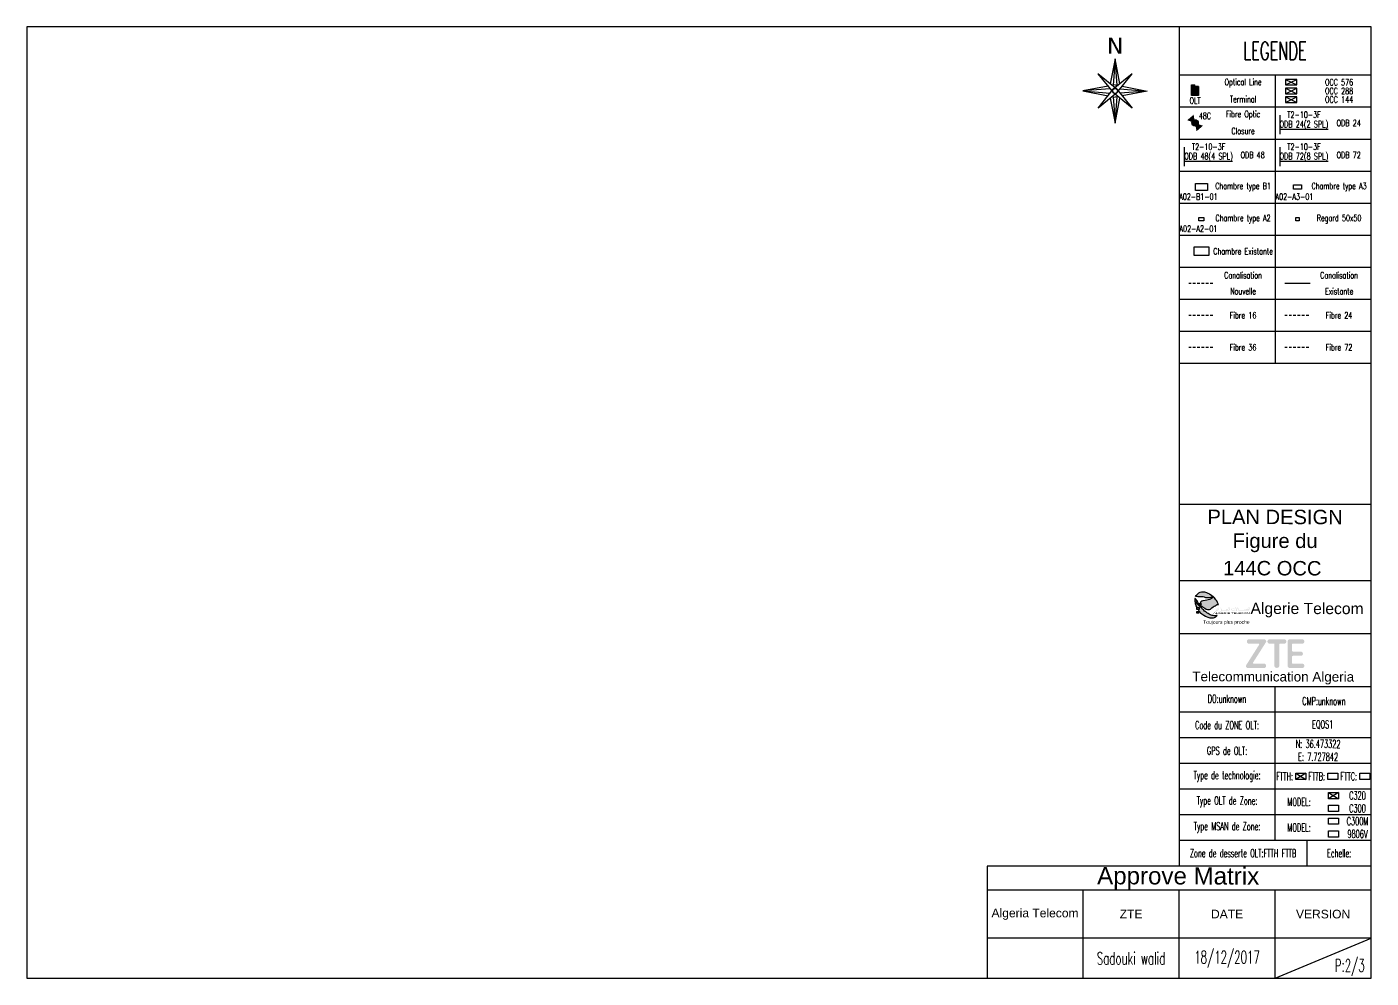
# Model space of a CAD drawing. Header units: millimetres. Extents: x -1989 to 1812, y -2461 to 746.
# Drawn here: x -925.6 to -505.6, y -1198.1 to -901.1 of the extents above; entities that cross this region are included whole.
import ezdxf
from ezdxf.enums import TextEntityAlignment as Align

# ---------------------------------------------------------------- set-up
doc = ezdxf.new("R2010")
doc.units = ezdxf.units.MM
doc.linetypes.add('JIS_02_0.7', pattern=[1.35, 0.75, -0.6])
doc.layers.get('0').update_dxf_attribs({"lineweight": 25, "true_color": 0xffffff})
for name, color, linetype, lineweight, true_color in [('0-ZTE-16 CABLE', 190, 'JIS_02_0.7', 30, 0x7f00ff), ('0-ZTE-24 CABLE', 5, 'JIS_02_0.7', 30, 0x0000ff), ('0-ZTE-36 CABLE', 18, 'JIS_02_0.7', 30, 0x4c0000), ('0-ZTE-72 CABLE', 1, 'JIS_02_0.7', 30, 0xff0000), ('0-ZTE-Duct existing', 1, 'Continuous', 30, 0xff0000), ('0-ZTE-Duct new', 3, 'JIS_02_0.7', 30, 0x00ff00), ('0-ZTE-HH new', 6, 'Continuous', 30, 0xff00ff), ('0-ZTE-MH existing', 1, 'Continuous', 30, 0xff0000), ('0-ZTE-MH new', 82, 'Continuous', 30, 0x33cc00)]:
    doc.layers.add(name, color=color, linetype=linetype, lineweight=lineweight, true_color=true_color)
for name, color, linetype, true_color in [('0-ZTE-Joint closure', 7, 'Continuous', 0xffffff), ('0-ZTE-joint Closure 48', 5, 'Continuous', 0x0000ff), ('0-ZTE-MH new A2', 7, 'Continuous', 0xffffff), ('0-ZTE-MH new A3', 7, 'Continuous', 0xffffff), ('0-ZTE-OCC', 7, 'Continuous', 0xffffff), ('0-ZTE-ODB 24', 5, 'Continuous', 0x0000ff), ('0-ZTE-ODB 48', 5, 'Continuous', 0x0000ff), ('0-ZTE-ODB 72', 5, 'Continuous', 0x0000ff)]:
    doc.layers.add(name, color=color, linetype=linetype, true_color=true_color)
doc.styles.add('textstyle100', font='')
doc.styles.add('textstyle339', font='')
doc.styles.add('textstyle340', font='')
doc.styles.add('textstyle341', font='')
doc.styles.add('textstyle342', font='')
doc.styles.add('textstyle343', font='')
doc.styles.add('textstyle344', font='romans', dxfattribs={"width": 0.6})
doc.styles.add('textstyle345', font='romans', dxfattribs={"width": 0.6})
doc.styles.add('textstyle346', font='')
doc.styles.add('textstyle347', font='')
doc.styles.add('textstyle348', font='romans', dxfattribs={"width": 0.6})
doc.styles.add('textstyle349', font='romans', dxfattribs={"width": 0.6})
doc.styles.add('textstyle350', font='romans', dxfattribs={"width": 0.6})
doc.styles.add('textstyle351', font='romans', dxfattribs={"width": 0.6})
doc.styles.add('textstyle352', font='romans', dxfattribs={"width": 0.6})
doc.styles.add('textstyle353', font='romans', dxfattribs={"width": 0.6})
doc.styles.add('textstyle354', font='romans', dxfattribs={"width": 0.6})
doc.styles.add('textstyle355', font='romans', dxfattribs={"width": 0.6})
doc.styles.add('textstyle356', font='romans', dxfattribs={"width": 0.6})
doc.styles.add('textstyle357', font='romans', dxfattribs={"width": 0.6})
doc.styles.add('textstyle358', font='romans', dxfattribs={"width": 0.6})
doc.styles.add('textstyle359', font='romans', dxfattribs={"width": 0.6})
doc.styles.add('textstyle360', font='romans', dxfattribs={"width": 0.6})
doc.styles.add('textstyle361', font='romans', dxfattribs={"width": 0.6})
doc.styles.add('textstyle362', font='romans', dxfattribs={"width": 0.6})
doc.styles.add('textstyle363', font='romans', dxfattribs={"width": 0.6})
doc.styles.add('textstyle364', font='')
doc.styles.add('textstyle365', font='romans', dxfattribs={"width": 0.6})
doc.styles.add('textstyle366', font='romans', dxfattribs={"width": 0.6})
doc.styles.add('textstyle367', font='romans', dxfattribs={"width": 0.6})
doc.styles.add('textstyle368', font='romans', dxfattribs={"width": 0.6})
doc.styles.add('textstyle369', font='romans', dxfattribs={"width": 0.6})
doc.styles.add('textstyle370', font='romans', dxfattribs={"width": 0.6})
doc.styles.add('textstyle371', font='romans', dxfattribs={"width": 0.6})
doc.styles.add('textstyle372', font='romans', dxfattribs={"width": 0.6})
doc.styles.add('textstyle373', font='romans', dxfattribs={"width": 0.6})
doc.styles.add('textstyle374', font='romans', dxfattribs={"width": 0.6})
doc.styles.add('textstyle375', font='romans', dxfattribs={"width": 0.6})
doc.styles.add('textstyle376', font='romans', dxfattribs={"width": 0.6})
doc.styles.add('textstyle377', font='romans', dxfattribs={"width": 0.6})
doc.styles.add('textstyle378', font='romans', dxfattribs={"width": 0.6})
doc.styles.add('textstyle379', font='romans', dxfattribs={"width": 0.6})
doc.styles.add('textstyle380', font='romans', dxfattribs={"width": 0.6})
doc.styles.add('textstyle381', font='romans', dxfattribs={"width": 0.6})
doc.styles.add('textstyle382', font='romans', dxfattribs={"width": 0.6})
doc.styles.add('textstyle383', font='romans', dxfattribs={"width": 0.6})
doc.styles.add('textstyle384', font='romans', dxfattribs={"width": 0.6})
doc.styles.add('textstyle385', font='romans', dxfattribs={"width": 0.6})
doc.styles.add('textstyle386', font='romans', dxfattribs={"width": 0.6})
doc.styles.add('textstyle387', font='romans', dxfattribs={"width": 0.6})
doc.styles.add('textstyle388', font='romans', dxfattribs={"width": 0.6})
doc.styles.add('textstyle389', font='romans', dxfattribs={"width": 0.6})
doc.styles.add('textstyle390', font='romans', dxfattribs={"width": 0.6})
doc.styles.add('textstyle391', font='romans', dxfattribs={"width": 0.6})
doc.styles.add('textstyle392', font='romans', dxfattribs={"width": 0.6})
doc.styles.add('textstyle393', font='romans', dxfattribs={"width": 0.6})
doc.styles.add('textstyle394', font='romans', dxfattribs={"width": 0.6})
doc.styles.add('textstyle395', font='romans', dxfattribs={"width": 0.6})
doc.styles.add('textstyle396', font='romans', dxfattribs={"width": 0.6})
doc.styles.add('textstyle397', font='romans', dxfattribs={"width": 0.6})
doc.styles.add('textstyle398', font='romans', dxfattribs={"width": 0.6})
doc.styles.add('textstyle399', font='romans', dxfattribs={"width": 0.6})
doc.styles.add('textstyle400', font='romans', dxfattribs={"width": 0.6})
doc.styles.add('textstyle401', font='romans', dxfattribs={"width": 0.6})
doc.styles.add('textstyle402', font='romans', dxfattribs={"width": 0.6})
doc.styles.add('textstyle403', font='romans', dxfattribs={"width": 0.6})
doc.styles.add('textstyle404', font='romans', dxfattribs={"width": 0.6})
doc.styles.add('textstyle405', font='romans', dxfattribs={"width": 0.6})
doc.styles.add('textstyle406', font='')
doc.styles.add('textstyle407', font='')
doc.styles.add('textstyle98', font='')
doc.styles.add('textstyle99', font='', dxfattribs={"width": 1.8})
doc.styles.get('textstyle100').set_extended_font_data('Arial')
doc.styles.get('textstyle339').set_extended_font_data('Arial')
doc.styles.get('textstyle340').set_extended_font_data('Arial')
doc.styles.get('textstyle341').set_extended_font_data('Arial')
doc.styles.get('textstyle342').set_extended_font_data('Arial')
doc.styles.get('textstyle343').set_extended_font_data('Arial')
doc.styles.get('textstyle346').set_extended_font_data('Verdana')
doc.styles.get('textstyle347').set_extended_font_data('Arial')
doc.styles.get('textstyle364').set_extended_font_data('Arial')
doc.styles.get('textstyle406').set_extended_font_data('Arial')
doc.styles.get('textstyle407').set_extended_font_data('Arial')
doc.styles.get('textstyle98').set_extended_font_data('Arial')
doc.styles.get('textstyle99').set_extended_font_data('Arial')

# ---------------------------------------------------------------- blocks, each defined once
blk = doc.blocks.new('AT LOGO')
at = {"linetype": 'Continuous', "true_color": 0x0000ff}
h = blk.add_hatch(color=5, dxfattribs=at)
h.paths.add_polyline_path([(9.49, -4.04), (9.01, -3.78), (8.54, -3.58), (7.95, -3.43), (7.42, -3.39), (7.03, -3.41), (6.64, -3.53), (6.19, -3.75), (5.76, -4.07), (5.37, -4.49), (5.15, -4.85), (5.32, -4.87), (5.67, -4.89), (6.01, -4.9), (6.48, -4.9), (6.95, -4.94), (7.12, -4.96), (7.55, -5), (7.94, -5.1), (8.39, -5.21), (8.88, -5.27), (9.46, -5.27), (9.88, -5.18), (10.16, -5.09), (10.44, -4.9), (10.55, -4.77), (10.19, -4.52)], flags=0)
h.paths.add_polyline_path([(9.41, -10.38), (9.07, -10.18), (8.69, -9.92), (8.46, -9.76), (8.18, -9.54), (7.99, -9.38), (7.75, -9.15), (7.6, -9.02), (7.37, -8.81), (7.16, -8.61), (6.98, -8.43), (6.73, -8.18), (5.98, -7.41), (5.39, -6.81), (5.33, -6.69), (5.33, -6.6), (5.37, -6.59), (5.49, -6.6), (5.62, -6.64), (5.5, -6.56), (5.46, -6.51), (5.44, -6.48), (5.43, -6.42), (5.46, -6.41), (5.51, -6.41), (5.58, -6.43), (5.83, -6.45), (5.74, -6.31), (4.99, -5.47), (4.96, -5.45), (4.96, -5.47), (4.92, -5.8), (4.92, -6.26), (5, -6.79), (5.04, -7.07), (5.2, -7.56), (5.28, -7.8), (5.56, -8.3), (6.24, -8.3), (6.24, -8.93), (5.93, -8.93), (6.22, -9.3), (6.57, -9.72), (6.74, -9.92), (7.09, -10.24), (7.69, -10.66), (8.28, -11.01), (8.51, -11.14), (8.96, -11.32), (9.6, -11.47), (9.99, -11.51), (10.39, -11.51), (10.75, -11.47), (11.06, -11.38), (11.28, -11.26), (11.46, -11.16), (11.64, -11.01), (11.72, -10.94), (11.91, -10.75), (11.67, -10.8), (11.44, -10.86), (11.17, -10.86), (10.93, -10.86), (10.68, -10.83), (10.32, -10.75), (10, -10.65), (9.72, -10.52)], flags=0)
at = {"true_color": 0x009900}
h = blk.add_hatch(color=94, dxfattribs=at)
h.paths.add_polyline_path([(12.24, -7.18), (12, -6.67), (11.75, -6.22), (11.49, -5.84), (11.27, -5.54), (11.07, -5.31), (10.85, -5.08), (10.64, -4.84), (10.38, -5.27), (10.08, -5.51), (9.81, -5.67), (9.51, -5.81), (9.07, -5.93), (8.7, -5.99), (8.13, -6.06), (7.45, -6.24), (7.1, -6.33), (6.8, -6.54), (6.72, -6.67), (6.7, -6.75), (6.7, -6.82), (6.74, -6.9), (6.88, -7.11), (6.94, -7.18), (6.94, -7.24), (6.93, -7.3), (6.9, -7.34), (6.85, -7.34), (6.75, -7.33), (6.69, -7.29), (5.81, -6.8), (6.56, -7.41), (7.32, -8.04), (8.01, -8.49), (8.51, -8.78), (8.88, -8.92), (9.02, -8.95), (9.3, -8.95), (9.51, -8.92), (9.78, -8.8), (10.02, -8.63), (10.16, -8.52), (10.25, -8.43), (10.65, -8.11), (10.99, -7.88), (11.27, -7.72), (11.54, -7.56), (11.74, -7.47), (11.95, -7.38), (12.06, -7.34), (12.14, -7.33), (12.3, -7.35)], flags=0)
h.paths.add_polyline_path([(6.24, -8.3), (5.56, -8.3), (5.56, -8.93), (6.24, -8.93)], flags=0)
h.paths.add_polyline_path([(6.19, -9.49), (5.57, -9.49), (5.57, -10.08), (6.19, -10.08)], flags=0)
at = {"linetype": 'Continuous', "true_color": 0x0000ff}
h = blk.add_hatch(color=5, dxfattribs=at)
h.paths.add_polyline_path([(12.18, -8.87), (12.17, -8.83), (12.17, -8.81), (12.16, -8.77), (12.14, -8.73), (12.1, -8.68), (12.09, -8.66), (12.08, -8.66), (12.02, -8.79), (12.05, -8.83), (12.05, -8.83), (12.07, -8.86), (12.08, -8.87), (12.09, -8.88), (12.1, -8.92), (12.11, -8.96), (12.12, -8.96), (12.12, -9.05), (11.78, -9.05), (11.78, -8.94), (11.77, -8.9), (11.77, -8.89), (11.75, -8.83), (11.71, -8.77), (11.68, -8.74), (11.65, -8.71), (11.65, -8.71), (11.64, -8.71), (11.63, -8.73), (11.62, -8.76), (11.62, -8.78), (11.6, -8.83), (11.6, -8.83), (11.62, -8.86), (11.63, -8.87), (11.64, -8.89), (11.66, -8.92), (11.68, -8.94), (11.69, -8.97), (11.71, -9.04), (11.72, -9.04), (11.72, -9.12), (11.71, -9.12), (11.71, -9.13), (11.7, -9.16), (11.69, -9.18), (11.67, -9.21), (11.65, -9.24), (11.65, -9.25), (11.6, -9.3), (11.58, -9.32), (11.54, -9.35), (11.51, -9.37), (11.47, -9.4), (11.41, -9.43), (11.38, -9.44), (11.32, -9.46), (11.21, -9.46), (11.07, -9.43), (11.06, -9.43), (11.05, -9.44), (11.05, -9.45), (11.05, -9.46), (11.05, -9.47), (11.1, -9.48), (11.15, -9.51), (11.27, -9.54), (11.33, -9.56), (11.43, -9.56), (11.47, -9.54), (11.5, -9.53), (11.53, -9.51), (11.56, -9.49), (11.59, -9.47), (11.63, -9.44), (11.67, -9.4), (11.7, -9.37), (11.71, -9.35), (11.74, -9.32), (11.75, -9.28), (11.77, -9.25), (11.78, -9.22), (11.78, -9.17), (12.18, -9.17)], flags=0)
h.paths.add_polyline_path([(12.44, -8.85), (12.43, -8.73), (12.39, -8.36), (12.37, -8.21), (12.37, -8.2), (12.37, -8.2), (12.29, -8.34), (12.29, -8.37), (12.3, -8.48), (12.32, -8.59), (12.34, -8.81), (12.35, -8.86), (12.35, -8.91), (12.35, -8.98), (12.36, -8.98), (12.36, -9.16), (12.35, -9.16), (12.35, -9.19), (12.36, -9.2), (12.37, -9.2), (12.37, -9.19), (12.38, -9.19), (12.39, -9.16), (12.4, -9.15), (12.42, -9.1), (12.43, -9.07), (12.44, -9.03)], flags=0)
h.paths.add_polyline_path([(12.08, -8.47), (12.09, -8.46), (12.09, -8.45), (12.09, -8.44), (12.09, -8.44), (12.07, -8.45), (12.07, -8.45), (12.01, -8.45), (12.01, -8.45), (12, -8.44), (11.97, -8.43), (11.96, -8.42), (11.94, -8.41), (11.94, -8.41), (11.94, -8.39), (11.94, -8.39), (11.97, -8.38), (11.97, -8.38), (12.01, -8.38), (12.01, -8.38), (12.04, -8.4), (12.05, -8.4), (12.06, -8.37), (12.06, -8.33), (12.04, -8.31), (12, -8.31), (11.98, -8.32), (11.96, -8.34), (11.93, -8.36), (11.93, -8.37), (11.91, -8.39), (11.9, -8.4), (11.9, -8.41), (11.9, -8.44), (11.91, -8.46), (11.91, -8.46), (11.93, -8.48), (11.93, -8.48), (11.93, -8.49), (11.92, -8.49), (11.9, -8.51), (11.88, -8.52), (11.87, -8.53), (11.87, -8.55), (11.88, -8.55), (11.93, -8.53), (11.96, -8.52), (11.98, -8.51), (12.04, -8.5), (12.06, -8.48)], flags=0)
h.paths.add_polyline_path([(13.05, -8.36), (12.99, -8.48), (13.13, -8.55), (13.19, -8.43)], flags=0)
h.paths.add_polyline_path([(13.2, -8.72), (13.17, -8.71), (13.13, -8.83), (13.17, -8.89), (13.21, -8.94), (13.23, -8.99), (13.24, -9.05), (13.24, -9.12), (13.23, -9.15), (13.19, -9.23), (13.13, -9.3), (13.09, -9.33), (13.07, -9.35), (13.01, -9.39), (13, -9.4), (12.93, -9.44), (12.85, -9.46), (12.74, -9.46), (12.74, -9.46), (12.6, -9.43), (12.58, -9.43), (12.57, -9.45), (12.57, -9.46), (12.58, -9.47), (12.69, -9.51), (12.76, -9.54), (12.86, -9.56), (12.95, -9.56), (13.03, -9.53), (13.09, -9.49), (13.15, -9.45), (13.23, -9.37), (13.25, -9.34), (13.28, -9.29), (13.3, -9.25), (13.3, -9.22), (13.3, -9.17), (15.69, -9.17), (15.69, -8.99), (15.6, -8.4), (15.64, -8.4), (15.64, -8.37), (15.65, -8.31), (15.65, -8.25), (15.62, -8.23), (15.56, -8.21), (15.53, -8.17), (15.53, -8.15), (15.52, -8.14), (15.51, -8.14), (15.5, -8.16), (15.49, -8.21), (15.48, -8.27), (15.52, -8.36), (15.52, -8.38), (15.53, -8.48), (15.55, -8.65), (15.58, -8.81), (15.61, -9.05), (15.3, -9.05), (15.24, -9), (15.18, -8.94), (15.08, -8.85), (15, -8.79), (14.95, -8.75), (14.9, -8.73), (14.85, -8.71), (14.77, -8.71), (14.73, -8.72), (14.7, -8.73), (14.67, -8.76), (14.66, -8.78), (14.64, -8.8), (14.61, -8.85), (14.61, -8.86), (14.74, -8.86), (14.77, -8.86), (14.86, -8.89), (14.97, -8.95), (15.08, -9.05), (13.3, -9.05), (13.3, -8.94), (13.3, -8.9), (13.28, -8.83)], flags=0)
h.paths.add_polyline_path([(14.95, -9.35), (14.82, -9.28), (14.76, -9.39), (14.89, -9.47)], flags=0)
h.paths.add_polyline_path([(15.95, -8.85), (15.91, -8.35), (15.89, -8.21), (15.88, -8.2), (15.88, -8.2), (15.81, -8.33), (15.8, -8.34), (15.8, -8.37), (15.85, -8.81), (15.87, -8.98), (15.87, -9.19), (15.87, -9.2), (15.89, -9.2), (15.92, -9.13), (15.93, -9.1), (15.95, -9.02)], flags=0)
h.paths.add_polyline_path([(17.42, -8.87), (17.4, -8.79), (17.39, -8.74), (17.37, -8.7), (17.36, -8.69), (17.35, -8.68), (17.34, -8.66), (17.33, -8.65), (17.33, -8.65), (17.32, -8.67), (17.3, -8.71), (17.27, -8.78), (17.27, -8.78), (17.28, -8.79), (17.31, -8.82), (17.32, -8.84), (17.33, -8.86), (17.34, -8.88), (17.36, -8.94), (17.36, -8.94), (17.36, -9.03), (16.61, -9.03), (16.56, -9.02), (16.48, -9), (16.45, -8.98), (16.42, -8.95), (16.4, -8.93), (16.39, -8.91), (16.38, -8.88), (16.37, -8.88), (16.37, -8.81), (16.38, -8.81), (16.39, -8.76), (16.42, -8.69), (16.42, -8.67), (16.4, -8.66), (16.38, -8.69), (16.37, -8.71), (16.34, -8.76), (16.33, -8.81), (16.32, -8.84), (16.31, -8.87), (16.31, -8.96), (16.33, -9.03), (16.37, -9.08), (16.39, -9.1), (16.42, -9.13), (16.48, -9.15), (16.52, -9.16), (16.58, -9.17), (17.42, -9.17)], flags=0)
h.paths.add_polyline_path([(16.87, -8.54), (16.73, -8.47), (16.67, -8.58), (16.81, -8.65)], flags=0)
h.paths.add_polyline_path([(17.05, -8.46), (16.92, -8.39), (16.86, -8.51), (16.99, -8.58)], flags=0)
h.paths.add_polyline_path([(17.68, -8.37), (17.61, -8.3), (17.55, -8.25), (17.51, -8.25), (17.49, -8.28), (17.49, -8.3), (17.49, -8.41), (17.5, -8.42), (17.51, -8.45), (17.53, -8.48), (17.56, -8.51), (17.62, -8.57), (17.64, -8.59), (17.65, -8.59), (17.68, -8.59), (17.71, -8.58), (17.74, -8.58), (17.74, -8.59), (17.75, -8.6), (17.76, -8.61), (17.77, -8.62), (17.79, -8.64), (17.79, -8.65), (17.81, -8.66), (17.81, -8.68), (17.83, -8.71), (17.84, -8.72), (17.86, -8.75), (17.97, -8.94), (17.97, -8.96), (17.94, -9), (17.87, -9.06), (17.8, -9.11), (17.75, -9.13), (17.74, -9.19), (17.73, -9.22), (17.73, -9.28), (17.85, -9.28), (17.98, -9.26), (18.08, -9.24), (18.1, -9.24), (18.1, -9.21), (18.1, -9.09), (18.09, -9.03), (18.05, -8.96), (18.05, -8.94), (18.09, -8.87), (18.12, -8.8), (18.15, -8.73), (18.16, -8.66), (18.16, -8.63), (18.17, -8.55), (18.17, -8.47), (18.21, -8.48), (18.22, -8.48), (18.25, -8.36), (18.25, -8.34), (18.17, -8.3), (18.14, -8.28), (18.13, -8.27), (18.12, -8.25), (18.12, -8.24), (18.11, -8.24), (18.1, -8.24), (18.1, -8.24), (18.07, -8.32), (18.07, -8.35), (18.07, -8.41), (18.1, -8.43), (18.1, -8.43), (18.1, -8.57), (18.09, -8.66), (18.05, -8.8), (18.03, -8.86), (18.02, -8.87), (18.01, -8.87), (17.96, -8.78), (17.9, -8.68), (17.8, -8.52)], flags=0)
h.paths.add_polyline_path([(18.01, -9.01), (18.01, -9.01), (18.01, -9.02), (18.01, -9.03), (18.03, -9.06), (18.03, -9.07), (18.04, -9.08), (18.04, -9.08), (18.04, -9.12), (18.04, -9.12), (18.03, -9.13), (18.02, -9.13), (18, -9.14), (17.97, -9.14), (17.97, -9.15), (17.85, -9.15), (17.85, -9.14), (17.86, -9.14), (17.87, -9.14), (17.89, -9.12), (17.95, -9.07), (17.99, -9.03)], flags=0)
h.paths.add_polyline_path([(18.44, -8.31), (18.42, -8.22), (18.42, -8.21), (18.41, -8.21), (18.31, -8.36), (18.34, -8.39), (18.35, -8.41), (18.37, -8.45), (18.39, -8.51), (18.4, -8.66), (18.42, -8.93), (18.43, -9.02), (18.44, -9.06), (18.45, -9.08), (18.46, -9.1), (18.48, -9.13), (18.49, -9.15), (18.51, -9.16), (18.54, -9.17), (20.26, -9.17), (20.29, -9.16), (20.32, -9.15), (20.34, -9.13), (20.35, -9.13), (20.35, -9.13), (20.41, -9.16), (20.45, -9.17), (21.84, -9.17), (21.84, -8.87), (21.83, -8.81), (21.82, -8.78), (21.8, -8.74), (21.77, -8.7), (21.76, -8.67), (21.75, -8.67), (21.75, -8.68), (21.69, -8.8), (21.69, -8.8), (21.72, -8.83), (21.72, -8.84), (21.74, -8.86), (21.75, -8.88), (21.76, -8.91), (21.77, -8.93), (21.78, -8.96), (21.78, -8.96), (21.78, -9.05), (21.45, -9.05), (21.45, -8.92), (21.44, -8.88), (21.42, -8.85), (21.4, -8.82), (21.39, -8.81), (21.36, -8.79), (21.34, -8.77), (21.29, -8.76), (21.17, -8.76), (21.11, -8.77), (21.04, -8.8), (20.99, -8.83), (20.93, -8.87), (20.86, -8.92), (20.76, -8.97), (20.69, -9), (20.64, -9.01), (20.61, -9.02), (20.58, -9.03), (20.49, -9.03), (20.46, -9.02), (20.45, -9.01), (20.44, -9.01), (20.4, -8.97), (20.4, -8.96), (20.39, -8.95), (20.38, -8.94), (20.37, -8.91), (20.35, -8.88), (20.35, -8.85), (20.34, -8.83), (20.34, -8.82), (20.33, -8.81), (20.33, -8.81), (20.32, -8.82), (20.3, -8.85), (20.3, -8.89), (20.31, -8.94), (20.31, -8.96), (20.3, -8.99), (20.29, -9.01), (20.28, -9.01), (20.26, -9.02), (20.24, -9.05), (18.55, -9.05), (18.52, -9), (18.5, -8.96), (18.48, -8.82), (18.47, -8.66), (18.46, -8.45)], flags=0)
h.paths.add_polyline_path([(20.8, -9.03), (20.81, -9.03), (20.88, -8.99), (20.96, -8.95), (21, -8.93), (21.01, -8.93), (21.07, -8.91), (21.11, -8.9), (21.11, -8.9), (21.21, -8.9), (21.21, -8.9), (21.23, -8.91), (21.26, -8.92), (21.27, -8.92), (21.28, -8.93), (21.29, -8.93), (21.31, -8.94), (21.31, -8.95), (21.32, -8.95), (21.32, -9), (21.31, -9), (21.3, -9.01), (21.29, -9.01), (21.28, -9.02), (21.23, -9.03), (21.23, -9.03), (20.8, -9.03)], flags=0)
h.paths.add_polyline_path([(22.06, -8.36), (22.05, -8.22), (22.04, -8.2), (22.04, -8.2), (21.97, -8.34), (21.96, -8.35), (21.96, -8.37), (22.01, -8.82), (22.02, -8.98), (22.02, -9.2), (22.03, -9.2), (22.05, -9.2), (22.08, -9.13), (22.09, -9.1), (22.11, -9.03), (22.11, -8.86)], flags=0)
h.paths.add_polyline_path([(21.84, -8.39), (21.71, -8.32), (21.64, -8.44), (21.78, -8.51)], flags=0)
h.paths.add_polyline_path([(21.66, -8.47), (21.52, -8.4), (21.46, -8.51), (21.6, -8.58)], flags=0)
h.paths.add_polyline_path([(22.07, -9.34), (22.06, -9.33), (22.05, -9.32), (22.01, -9.32), (21.99, -9.33), (21.97, -9.34), (21.93, -9.39), (21.91, -9.42), (21.91, -9.46), (21.92, -9.47), (21.92, -9.48), (21.93, -9.48), (21.94, -9.49), (21.95, -9.5), (21.95, -9.5), (21.94, -9.5), (21.92, -9.51), (21.92, -9.51), (21.9, -9.52), (21.89, -9.53), (21.88, -9.54), (21.88, -9.56), (21.89, -9.56), (21.91, -9.55), (22.02, -9.52), (22.05, -9.51), (22.07, -9.49), (22.09, -9.48), (22.09, -9.48), (22.1, -9.47), (22.1, -9.45), (22.09, -9.45), (22.08, -9.46), (22.08, -9.46), (22.02, -9.46), (22.02, -9.46), (22, -9.45), (21.97, -9.43), (21.96, -9.43), (21.95, -9.42), (21.95, -9.41), (21.96, -9.4), (21.96, -9.4), (21.97, -9.4), (21.97, -9.39), (22.02, -9.39), (22.02, -9.4), (22.03, -9.4), (22.04, -9.41), (22.05, -9.41), (22.05, -9.41), (22.06, -9.4), (22.06, -9.4), (22.07, -9.39)], flags=0)
at = {"color": 5, "true_color": 0x0000ff}
for p, q in [((5.37, -4.49), (5.76, -4.07)), ((5.76, -4.07), (6.19, -3.75)), ((6.19, -3.75), (6.64, -3.53)), ((6.64, -3.53), (7.03, -3.41)), ((7.03, -3.41), (7.42, -3.39)), ((7.42, -3.39), (7.95, -3.43)), ((7.95, -3.43), (8.54, -3.58)), ((8.54, -3.58), (9.01, -3.78)), ((9.01, -3.78), (9.49, -4.04)), ((9.49, -4.04), (10.19, -4.52)), ((5.15, -4.85), (5.37, -4.49)), ((5.32, -4.87), (5.15, -4.85)), ((5.67, -4.89), (5.32, -4.87)), ((6.01, -4.9), (5.67, -4.89)), ((6.48, -4.9), (6.01, -4.9)), ((6.95, -4.94), (6.48, -4.9)), ((7.12, -4.96), (6.95, -4.94)), ((7.55, -5), (7.12, -4.96)), ((7.94, -5.1), (7.55, -5)), ((8.39, -5.21), (7.94, -5.1)), ((8.88, -5.27), (8.39, -5.21)), ((9.46, -5.27), (8.88, -5.27)), ((9.88, -5.18), (9.46, -5.27)), ((10.16, -5.09), (9.88, -5.18)), ((10.44, -4.9), (10.16, -5.09)), ((10.19, -4.52), (10.55, -4.77)), ((10.55, -4.77), (10.44, -4.9))]:
    blk.add_line(p, q, dxfattribs=at)
at = {"color": 5, "linetype": 'ByBlock', "true_color": 0x0000ff}
for p, q in [((4.96, -5.47), (4.92, -5.8)), ((4.92, -5.8), (4.92, -6.26)), ((4.92, -6.26), (5, -6.79)), ((5, -6.79), (5.04, -7.07)), ((5.04, -7.07), (5.2, -7.56)), ((5.2, -7.56), (5.28, -7.8)), ((5.28, -7.8), (5.56, -8.3))]:
    blk.add_line(p, q, dxfattribs=at)
at = {"color": 5, "linetype": 'Continuous', "true_color": 0x0000ff}
for p, q in [((4.99, -5.47), (4.96, -5.45)), ((4.96, -5.45), (4.96, -5.47)), ((5.74, -6.31), (4.99, -5.47)), ((5.33, -6.64), (5.34, -6.6)), ((5.33, -6.69), (5.33, -6.64)), ((5.39, -6.81), (5.33, -6.69)), ((5.34, -6.6), (5.37, -6.59)), ((5.37, -6.59), (5.49, -6.6)), ((5.98, -7.41), (5.39, -6.81)), ((5.43, -6.42), (5.46, -6.41)), ((5.43, -6.44), (5.43, -6.42)), ((5.44, -6.48), (5.43, -6.44)), ((5.46, -6.51), (5.44, -6.48)), ((5.46, -6.41), (5.51, -6.41)), ((5.5, -6.56), (5.46, -6.51)), ((5.49, -6.6), (5.62, -6.64)), ((5.62, -6.64), (5.5, -6.56)), ((5.51, -6.41), (5.58, -6.43)), ((5.58, -6.43), (5.83, -6.45)), ((5.83, -6.45), (5.74, -6.31)), ((6.73, -8.18), (5.98, -7.41)), ((6.98, -8.43), (6.73, -8.18)), ((5.93, -8.93), (6.22, -9.3)), ((6.22, -9.3), (6.57, -9.72)), ((6.57, -9.72), (6.74, -9.92)), ((6.74, -9.92), (7.09, -10.24)), ((7.16, -8.61), (6.98, -8.43)), ((7.09, -10.24), (7.69, -10.66)), ((7.37, -8.81), (7.16, -8.61)), ((7.6, -9.02), (7.37, -8.81)), ((7.75, -9.15), (7.6, -9.02)), ((7.69, -10.66), (8.28, -11.01)), ((7.99, -9.38), (7.75, -9.15)), ((8.18, -9.54), (7.99, -9.38)), ((8.46, -9.76), (8.18, -9.54)), ((8.28, -11.01), (8.51, -11.14)), ((8.69, -9.92), (8.46, -9.76)), ((8.51, -11.14), (8.96, -11.32)), ((9.07, -10.18), (8.69, -9.92)), ((8.96, -11.32), (9.6, -11.47)), ((9.41, -10.38), (9.07, -10.18)), ((9.72, -10.52), (9.41, -10.38)), ((9.6, -11.47), (9.99, -11.51)), ((10, -10.65), (9.72, -10.52)), ((9.99, -11.51), (10.39, -11.51)), ((10.32, -10.75), (10, -10.65)), ((10.68, -10.83), (10.32, -10.75)), ((10.39, -11.51), (10.75, -11.47)), ((10.93, -10.86), (10.68, -10.83)), ((10.75, -11.47), (11.06, -11.38)), ((11.17, -10.86), (10.93, -10.86)), ((11.06, -11.38), (11.28, -11.26)), ((11.44, -10.86), (11.17, -10.86)), ((11.28, -11.26), (11.46, -11.16)), ((11.67, -10.8), (11.44, -10.86)), ((11.46, -11.16), (11.64, -11.01)), ((11.64, -11.01), (11.72, -10.94)), ((11.91, -10.75), (11.67, -10.8)), ((11.72, -10.94), (11.91, -10.75))]:
    blk.add_line(p, q, dxfattribs=at)
at = {"color": 92, "lineweight": -3, "true_color": 0x00cc00}
for p, q in [((5.56, -8.3), (6.24, -8.3)), ((5.56, -8.93), (5.56, -8.3)), ((6.69, -7.29), (5.81, -6.8)), ((5.81, -6.8), (6.56, -7.41)), ((6.24, -8.3), (6.24, -8.93)), ((6.56, -7.41), (7.32, -8.04)), ((6.75, -7.33), (6.69, -7.29)), ((6.72, -6.67), (6.7, -6.75)), ((6.7, -6.75), (6.7, -6.82)), ((6.7, -6.82), (6.74, -6.9)), ((6.8, -6.54), (6.72, -6.67)), ((6.74, -6.9), (6.88, -7.11)), ((6.85, -7.34), (6.75, -7.33)), ((7.1, -6.33), (6.8, -6.54)), ((6.9, -7.34), (6.85, -7.34)), ((6.88, -7.11), (6.94, -7.18)), ((6.93, -7.3), (6.9, -7.34)), ((6.94, -7.24), (6.93, -7.3)), ((6.94, -7.18), (6.94, -7.24)), ((7.45, -6.24), (7.1, -6.33)), ((7.32, -8.04), (8.01, -8.49)), ((8.13, -6.06), (7.45, -6.24)), ((8.7, -5.99), (8.13, -6.06)), ((9.07, -5.93), (8.7, -5.99)), ((9.51, -5.81), (9.07, -5.93)), ((9.81, -5.67), (9.51, -5.81)), ((10.08, -5.51), (9.81, -5.67)), ((10.38, -5.27), (10.08, -5.51)), ((10.25, -8.43), (10.65, -8.11)), ((10.64, -4.84), (10.38, -5.27)), ((10.85, -5.08), (10.64, -4.84)), ((10.64, -4.84), (10.64, -4.84)), ((10.65, -8.11), (10.99, -7.88)), ((11.07, -5.31), (10.85, -5.08)), ((10.99, -7.88), (11.27, -7.72)), ((11.27, -5.54), (11.07, -5.31)), ((11.49, -5.84), (11.27, -5.54)), ((11.27, -7.72), (11.54, -7.56)), ((11.75, -6.22), (11.49, -5.84)), ((11.54, -7.56), (11.74, -7.47)), ((11.74, -7.47), (11.95, -7.38)), ((12, -6.67), (11.75, -6.22)), ((11.95, -7.38), (12.06, -7.34)), ((12.24, -7.18), (12, -6.67)), ((12.06, -7.34), (12.14, -7.33)), ((12.14, -7.33), (12.3, -7.35)), ((12.3, -7.35), (12.24, -7.18)), ((6.24, -8.93), (5.56, -8.93)), ((5.57, -9.49), (6.19, -9.49)), ((5.57, -10.08), (5.57, -9.49)), ((6.19, -10.08), (5.57, -10.08)), ((6.19, -9.49), (6.19, -10.08)), ((8.01, -8.49), (8.51, -8.78)), ((8.51, -8.78), (8.88, -8.92)), ((8.88, -8.92), (9.02, -8.95)), ((9.02, -8.95), (9.3, -8.95)), ((9.3, -8.95), (9.51, -8.92)), ((9.51, -8.92), (9.78, -8.8)), ((9.78, -8.8), (10.02, -8.63)), ((10.02, -8.63), (10.16, -8.52)), ((10.16, -8.52), (10.25, -8.43))]:
    blk.add_line(p, q, dxfattribs=at)
at = {"ltscale": 0.2, "style": 'textstyle100'}
blk.add_text('Algerie Telecom', height=3.5, rotation=359.884, dxfattribs=at).set_placement((22.33, -10.29))
at = {"color": 5, "linetype": 'Continuous', "true_color": 0x0000ff, "style": 'textstyle98'}
blk.add_text('Toujours plus proche', height=1.1124, dxfattribs=at).set_placement((7.52, -13.37))
at = {"color": 94, "true_color": 0x009900, "style": 'textstyle99', "width": 1.8}
blk.add_text('ALGERIE TELECOM', height=0.4867, dxfattribs=at).set_placement((10.67, -10.29))
blk = doc.blocks.new('Closure')
at = {"lineweight": 25, "true_color": 0xff0000}
h = blk.add_hatch(color=1, dxfattribs=at)
h.paths.add_polyline_path([(0, 0.02), (-0.31, 1.77), (-1.68, 0.6)], flags=0)
h.paths.add_polyline_path([(1.68, -0.57), (0, 0.02), (0.31, -1.74)], flags=0)
h = blk.add_hatch(color=1, dxfattribs=at)
edge = h.paths.add_edge_path(flags=0)
edge.add_arc((0, 0.02), 0.685, 180, 360)
edge.add_arc((0, 0.02), 0.685, 0, 180)
at = {"color": 12, "lineweight": 25, "true_color": 0xcc0000}
for centre, radius in [((0, 0.02), 0.685), ((0, 0), 0.648)]:
    blk.add_circle(centre, radius, dxfattribs=at)
blk = doc.blocks.new('big_block')
at = {"true_color": 0x0000ff}
blk.add_hatch(color=5, dxfattribs=at).paths.add_polyline_path([(-559.5, -919.68), (-560.68, -919.68), (-560.68, -919.13), (-561.74, -919.13), (-561.74, -922.45), (-559.5, -922.45)], flags=0)
at = {"true_color": 0x0066cc}
h = blk.add_hatch(color=152, dxfattribs=at)
edge = h.paths.add_edge_path(flags=0)
edge.add_arc((-539.01, -1092.92), 0.624, 340.3713, 439.47)
edge.add_line((-538.9, -1092.31), (-543.92, -1092.31))
edge.add_arc((-543.92, -1092.71), 0.403, 90, 124.8026)
edge.add_arc((-543.74, -1092.97), 0.713, 124.8026, 246.0414)
edge.add_line((-544.03, -1093.62), (-540.88, -1093.62))
edge.add_arc((-540.85, -1093.88), 0.263, -37.668, 95.2063, ccw=False)
edge.add_line((-540.65, -1094.04), (-544.73, -1100.48))
edge.add_arc((-544.59, -1100.57), 0.168, 147.5696, 166.7577)
edge.add_arc((-544.18, -1100.66), 0.585, 166.7577, 246.7557)
edge.add_arc((-544.35, -1101.04), 0.168, 246.7557, 270)
edge.add_line((-544.35, -1101.21), (-538.87, -1101.21))
edge.add_arc((-538.87, -1101.04), 0.168, 270, 301.3266)
edge.add_arc((-539.16, -1100.56), 0.733, 301.3266, 420.2615)
edge.add_arc((-538.88, -1100.07), 0.168, 60.2615, 90)
edge.add_line((-538.88, -1099.9), (-542.3, -1099.9))
edge.add_arc((-542.31, -1099.67), 0.234, 136.9789, 270.9901, ccw=False)
edge.add_line((-542.48, -1099.51), (-538.43, -1093.13))
edge = h.paths.add_edge_path(flags=0)
edge.add_arc((-534.05, -1093.9), 0.282, 89.0465, 172.1994, ccw=False)
edge.add_line((-534.05, -1093.62), (-532.53, -1093.62))
edge.add_arc((-532.77, -1092.97), 0.697, 290.3968, 430.0648)
edge.add_line((-532.53, -1092.31), (-537.57, -1092.31))
edge.add_arc((-537.33, -1092.97), 0.697, 109.8891, 249.5896)
edge.add_line((-537.58, -1093.62), (-536.1, -1093.62))
edge.add_arc((-536.09, -1093.9), 0.282, -6.4671, 92.287, ccw=False)
edge.add_line((-535.81, -1093.93), (-535.81, -1100.66))
edge.add_arc((-535.64, -1100.66), 0.168, 180, 202.0682)
edge.add_arc((-535.07, -1100.43), 0.786, 202.0682, 268.4705)
edge.add_line((-535.09, -1101.21), (-535.04, -1101.21))
edge.add_arc((-535.07, -1100.43), 0.786, 271.5295, 336.5638)
edge.add_arc((-534.5, -1100.67), 0.168, 336.5638, 360)
edge.add_line((-534.33, -1100.67), (-534.33, -1093.86))
edge = h.paths.add_edge_path(flags=0)
edge.add_line((-530.36, -1095.76), (-530.36, -1093.96))
edge.add_arc((-530.02, -1093.96), 0.336, 90, 180, ccw=False)
edge.add_line((-530.02, -1093.62), (-526.97, -1093.62))
edge.add_arc((-527.14, -1092.97), 0.676, 284.7167, 436.0783)
edge.add_line((-526.98, -1092.31), (-531.21, -1092.31))
edge.add_arc((-531.14, -1092.81), 0.498, 97.4126, 173.1021)
edge.add_line((-531.64, -1092.75), (-531.64, -1100.78))
edge.add_arc((-531.12, -1100.7), 0.52, 189.4263, 262.2716)
edge.add_line((-531.19, -1101.21), (-526.97, -1101.21))
edge.add_arc((-527.14, -1100.56), 0.676, 284.7167, 436.0783)
edge.add_line((-526.98, -1099.9), (-530.02, -1099.9))
edge.add_arc((-530.02, -1099.57), 0.336, 180, 270, ccw=False)
edge.add_line((-530.36, -1099.57), (-530.36, -1097.81))
edge.add_arc((-529.96, -1097.81), 0.403, 90, 180, ccw=False)
edge.add_line((-529.96, -1097.4), (-527.32, -1097.4))
edge.add_arc((-527.56, -1096.79), 0.663, 291.6587, 429.5493)
edge.add_line((-527.33, -1096.16), (-529.96, -1096.16))
edge.add_arc((-529.96, -1095.76), 0.403, 180, 270, ccw=False)
for p, q in [((-565.62, -901.07), (-565.62, -1163.07)), ((-565.62, -916.07), (-505.62, -916.07)), ((-535.62, -916.07), (-535.62, -976.07)), ((-565.62, -926.07), (-505.62, -926.07)), ((-565.62, -936.07), (-505.62, -936.07)), ((-565.62, -946.07), (-505.62, -946.07)), ((-565.62, -956.07), (-505.62, -956.07)), ((-565.62, -966.07), (-505.62, -966.07)), ((-565.62, -976.07), (-505.62, -976.07)), ((-535.62, -976.07), (-535.62, -986.07)), ((-565.62, -986.07), (-505.62, -986.07)), ((-535.62, -986.07), (-535.62, -1006.07)), ((-565.62, -996.07), (-505.62, -996.07)), ((-565.62, -1006.07), (-505.62, -1006.07)), ((-565.62, -1050.07), (-505.62, -1050.07)), ((-505.62, -1074.07), (-565.62, -1074.07)), ((-505.62, -1090.57), (-565.62, -1090.57)), ((-505.62, -1107.07), (-565.62, -1107.07)), ((-535.62, -1155.07), (-535.62, -1107.07)), ((-505.62, -1115.07), (-565.62, -1115.07)), ((-505.62, -1123.07), (-565.62, -1123.07)), ((-505.62, -1131.07), (-565.62, -1131.07)), ((-505.62, -1139.07), (-565.62, -1139.07)), ((-505.62, -1147.07), (-565.62, -1147.07)), ((-505.62, -1155.07), (-565.62, -1155.07)), ((-525.62, -1163.07), (-525.62, -1155.07)), ((-505.62, -1163.07), (-625.62, -1163.07)), ((-625.62, -1163.07), (-625.62, -1198.07)), ((-505.62, -1163.07), (-565.62, -1163.07)), ((-505.62, -1163.07), (-565.62, -1163.07)), ((-505.62, -1163.07), (-565.62, -1163.07)), ((-505.62, -1170.57), (-625.62, -1170.57)), ((-595.62, -1198.07), (-595.62, -1170.57)), ((-565.62, -1198.07), (-565.62, -1170.57)), ((-535.62, -1198.07), (-535.62, -1170.57)), ((-505.62, -1185.57), (-625.62, -1185.57)), ((-535.62, -1198.07), (-505.62, -1185.57))]:
    blk.add_line(p, q)
at = {"color": 6, "ltscale": 3, "true_color": 0xff00ff}
for p, q in [((-529.17, -1134.09), (-526.06, -1136.04)), ((-526.06, -1134.09), (-529.17, -1136.04)), ((-518.92, -1140.09), (-515.81, -1142.04)), ((-515.81, -1140.09), (-518.92, -1142.04))]:
    blk.add_line(p, q, dxfattribs=at)
for points in [[(-925.62, -1198.07), (-505.62, -1198.07), (-505.62, -901.07), (-925.62, -901.07)], [(-529.17, -1134.09), (-526.06, -1134.09), (-526.06, -1136.04), (-529.17, -1136.04)], [(-519.17, -1134.09), (-516.06, -1134.09), (-516.06, -1136.04), (-519.17, -1136.04)], [(-509.17, -1134.09), (-506.06, -1134.09), (-506.06, -1136.04), (-509.17, -1136.04)], [(-509.17, -1134.09), (-506.06, -1134.09), (-506.06, -1136.04), (-509.17, -1136.04)], [(-518.92, -1140.09), (-515.81, -1140.09), (-515.81, -1142.04), (-518.92, -1142.04)], [(-518.92, -1144.09), (-515.81, -1144.09), (-515.81, -1146.04), (-518.92, -1146.04)], [(-518.92, -1148.09), (-515.81, -1148.09), (-515.81, -1150.04), (-518.92, -1150.04)], [(-518.92, -1152.09), (-515.81, -1152.09), (-515.81, -1154.04), (-518.92, -1154.04)]]:
    blk.add_lwpolyline(points, close=True)
at = {"flags": 128}
for points in [[(-584.11, -918.88), (-585.6, -911.03), (-587.11, -918.86)], [(-584.99, -919.27), (-585.6, -911.03), (-586.24, -919.27)], [(-587.81, -919.57), (-595.66, -921.05), (-587.81, -922.56)], [(-585.06, -920.55), (-590.96, -915.71), (-586.14, -921.62)], [(-585.61, -919.15), (-586.55, -919.33)], [(-585.08, -921.6), (-580.24, -915.75), (-586.16, -920.53)], [(-585.61, -919.15), (-584.67, -919.33)], [(-583.4, -919.57), (-575.58, -921.09), (-583.42, -922.57)], [(-587.12, -920.42), (-595.66, -921.05), (-587.12, -921.71)], [(-585.08, -921.6), (-590.95, -926.42), (-586.16, -920.53)], [(-587.12, -923.27), (-585.63, -931.11), (-584.12, -923.27)], [(-586.54, -922.8), (-585.62, -922.98)], [(-586.24, -922.86), (-585.63, -931.11), (-585, -922.86)], [(-585.06, -920.55), (-580.28, -926.42), (-586.14, -921.62)], [(-584.69, -922.81), (-585.62, -922.98)], [(-584.1, -920.42), (-575.58, -921.08), (-584.11, -921.71)]]:
    blk.add_lwpolyline(points, dxfattribs=at)
at = {"color": 5, "linetype": 'Continuous', "true_color": 0x0000ff}
blk.add_lwpolyline([(-559.5, -922.45), (-561.74, -922.45), (-561.74, -919.13), (-560.68, -919.13)], dxfattribs=at)
at = {"color": 5, "lineweight": 30, "true_color": 0x0000ff}
for points in [[(-559.5, -919.68), (-559.5, -922.45), (-561.74, -922.45), (-561.74, -919.13), (-560.68, -919.13)], [(-559.5, -919.68), (-560.68, -919.68), (-560.68, -919.13)]]:
    blk.add_lwpolyline(points, dxfattribs=at)
blk.add_circle((-585.62, -921.07), 0.76)
at = {"layer": '0-ZTE-16 CABLE'}
blk.add_line((-562.62, -991.07), (-554.62, -991.07), dxfattribs=at)
at = {"layer": '0-ZTE-24 CABLE'}
blk.add_line((-532.62, -991.07), (-524.62, -991.07), dxfattribs=at)
at = {"layer": '0-ZTE-36 CABLE'}
blk.add_line((-562.62, -1001.07), (-554.62, -1001.07), dxfattribs=at)
at = {"layer": '0-ZTE-72 CABLE'}
blk.add_line((-532.62, -1001.07), (-524.62, -1001.07), dxfattribs=at)
at = {"layer": '0-ZTE-Duct existing'}
blk.add_line((-532.62, -981.07), (-524.62, -981.07), dxfattribs=at)
at = {"layer": '0-ZTE-Duct new'}
blk.add_line((-562.62, -981.07), (-554.62, -981.07), dxfattribs=at)
at = {"layer": '0-ZTE-HH new'}
blk.add_lwpolyline([(-529.12, -960.57), (-528.12, -960.57), (-528.12, -961.57), (-529.12, -961.57)], close=True, dxfattribs=at)
at = {"layer": '0-ZTE-MH existing', "ltscale": 3}
blk.add_lwpolyline([(-560.92, -969.71), (-556.31, -969.71), (-556.31, -972.42), (-560.92, -972.42)], close=True, dxfattribs=at)
at = {"layer": '0-ZTE-MH new'}
for points in [[(-560.46, -949.98), (-556.77, -949.98), (-556.77, -952.15), (-560.46, -952.15)], [(-529.83, -950.42), (-527.4, -950.42), (-527.4, -951.71), (-529.83, -951.71)]]:
    blk.add_lwpolyline(points, close=True, dxfattribs=at)
blk.add_lwpolyline([(-559.4, -960.53), (-557.84, -960.53), (-557.84, -961.6), (-559.4, -961.6), (-559.4, -960.53)], dxfattribs=at)
at = {"layer": '0-ZTE-OCC', "color": 1, "lineweight": 30, "true_color": 0xff0000}
for p, q in [((-532.37, -917.44), (-528.87, -919.19)), ((-532.37, -919.19), (-528.87, -917.44))]:
    blk.add_line(p, q, dxfattribs=at)
at = {"layer": '0-ZTE-OCC', "color": 3, "lineweight": 30, "true_color": 0x00ff00}
for p, q in [((-532.37, -920.19), (-528.87, -921.94)), ((-532.37, -921.94), (-528.87, -920.19))]:
    blk.add_line(p, q, dxfattribs=at)
at = {"layer": '0-ZTE-OCC', "color": 6, "lineweight": 30, "true_color": 0xff00ff}
for p, q in [((-532.37, -922.94), (-528.87, -924.69)), ((-532.37, -924.69), (-528.87, -922.94))]:
    blk.add_line(p, q, dxfattribs=at)
at = {"layer": '0-ZTE-OCC', "color": 1, "lineweight": 30, "true_color": 0xff0000}
blk.add_lwpolyline([(-528.87, -917.44), (-532.37, -917.44), (-532.37, -919.19), (-528.87, -919.19)], close=True, dxfattribs=at)
at = {"layer": '0-ZTE-OCC', "color": 3, "lineweight": 30, "true_color": 0x00ff00}
blk.add_lwpolyline([(-528.87, -920.19), (-532.37, -920.19), (-532.37, -921.94), (-528.87, -921.94)], close=True, dxfattribs=at)
at = {"layer": '0-ZTE-OCC', "color": 6, "lineweight": 30, "true_color": 0xff00ff}
blk.add_lwpolyline([(-528.87, -922.94), (-532.37, -922.94), (-532.37, -924.69), (-528.87, -924.69)], close=True, dxfattribs=at)
at = {"layer": '0-ZTE-ODB 24'}
for p, q in [((-534.08, -934.59), (-534.08, -928.58)), ((-519.08, -933.09), (-534.08, -933.09)), ((-563.88, -944.59), (-563.88, -938.58)), ((-534.08, -944.59), (-534.08, -938.58)), ((-548.88, -943.09), (-563.88, -943.09)), ((-519.08, -943.09), (-534.08, -943.09))]:
    blk.add_line(p, q, dxfattribs=at)
blk.add_blockref('AT LOGO', (-565.62, -1074.07))
at = {"layer": '0-ZTE-Joint closure', "xscale": 1.470599999999999, "yscale": 1.470599999999999, "zscale": 1.470599999999999}
blk.add_blockref('Closure', (-560.62, -931.09), dxfattribs=at)
for s, height, rotation, style, p in [('N', 5, 359.9985, 'textstyle346', (-585.59, -906.97)), ('Approve Matrix', 5.3904, 359.884, 'textstyle340', (-565.9, -1166.8)), ('Algeria Telecom', 2.6952, 359.884, 'textstyle343', (-610.62, -1178.07)), ('ZTE', 2.695, 359.884, 'textstyle342', (-580.62, -1178.07)), ('DATE', 2.695, 359.884, 'textstyle341', (-550.62, -1178.07)), ('VERSION', 2.695, 359.884, 'textstyle339', (-520.62, -1178.07))]:
    blk.add_text(s, height=height, rotation=rotation, dxfattribs=dict(style=style)).set_placement(p, align=Align.MIDDLE)
at = {"width": 0.6}
for s, height, style, p in [('LEGENDE', 5.59, 'textstyle366', (-535.62, -908.57)), ('Optical Line', 2, 'textstyle371', (-545.62, -918.57)), ('OLT', 2, 'textstyle387', (-560.62, -924.07, 0)), ('Terminal', 2, 'textstyle372', (-545.62, -923.57)), ('Fibre Optic', 2, 'textstyle373', (-545.62, -928.57)), ('ODB 24', 2, 'textstyle389', (-512.62, -931.07)), ('Closure', 2, 'textstyle374', (-545.62, -933.57)), ('ODB 48', 2, 'textstyle388', (-542.62, -941.07)), ('ODB 72', 2, 'textstyle390', (-512.62, -941.07)), ('Chambre type B1', 2, 'textstyle375', (-545.62, -951.07)), ('Chambre type A3', 2, 'textstyle383', (-515.62, -951.07)), ('Chambre type A2', 2, 'textstyle376', (-545.62, -961.07)), ('Regard 50x50', 2, 'textstyle384', (-515.62, -961.07)), ('Chambre Existante', 2, 'textstyle377', (-545.62, -971.07)), ('Canalisation', 2, 'textstyle386', (-545.62, -978.57)), ('Canalisation', 2, 'textstyle378', (-515.62, -978.57)), ('Nouvelle', 2, 'textstyle385', (-545.62, -983.57)), ('Existante', 2, 'textstyle379', (-515.62, -983.57)), ('Fibre 16', 2, 'textstyle399', (-545.62, -991.07)), ('Fibre 24', 2, 'textstyle397', (-515.62, -991.07)), ('Fibre 36', 2, 'textstyle400', (-545.62, -1001.07)), ('Fibre 72', 2, 'textstyle398', (-515.62, -1001.07)), ('Sadouki walid', 3.9119, 'textstyle365', (-580.62, -1191.82)), ('18/12/2017', 3.912, 'textstyle344', (-550.62, -1191.82))]:
    blk.add_text(s, height=height, dxfattribs=dict(at, style=style)).set_placement(p, align=Align.MIDDLE)
at = {"ltscale": 0.2}
for s, style, p in [('PLAN DESIGN', 'textstyle347', (-535.62, -1054.07)), ('Figure du', 'textstyle406', (-535.62, -1062.07)), ('144C OCC ', 'textstyle407', (-535.62, -1070.07))]:
    blk.add_text(s, height=4.5, rotation=359.884, dxfattribs=dict(at, style=style)).set_placement(p, align=Align.MIDDLE)
at = {"ltscale": 0.2, "style": 'textstyle364'}
blk.add_text('Telecommunication Algeria ', height=3, rotation=359.884, dxfattribs=at).set_placement((-535.62, -1105.44), align=Align.CENTER)
at = {"ltscale": 0.2, "width": 0.6}
for s, style, p in [('DO:unknown', 'textstyle401', (-550.65, -1110.85)), ('CMP:unknown', 'textstyle402', (-520.37, -1111.56)), ('Code du ZONE OLT:', 'textstyle348', (-550.62, -1119.07)), ('EQOS1', 'textstyle403', (-520.75, -1118.96)), ('N: 36.473322', 'textstyle404', (-522.19, -1124.96)), ('GPS de OLT:', 'textstyle349', (-550.62, -1127.07)), ('E: 7.727842', 'textstyle405', (-522.19, -1128.96)), ('Type de technologie:', 'textstyle350', (-550.62, -1135.07)), ('FTTH:', 'textstyle354', (-532.62, -1135.07)), ('FTTB:', 'textstyle355', (-522.62, -1135.07)), ('FTTC:', 'textstyle356', (-512.62, -1135.07)), ('Type OLT de Zone:', 'textstyle351', (-550.62, -1143.07)), ('MODEL:', 'textstyle359', (-528.12, -1143.07)), ('C320', 'textstyle360', (-509.87, -1141.07)), ('C300', 'textstyle361', (-509.87, -1145.07)), ('Type MSAN de Zone:', 'textstyle352', (-550.62, -1151.07)), ('MODEL:', 'textstyle358', (-528.12, -1151.07)), ('C300M', 'textstyle362', (-509.87, -1149.07)), ('9806V', 'textstyle363', (-509.87, -1153.07)), ('Zone de desserte OLT:FTTH FTTB', 'textstyle353', (-545.62, -1159.07)), ('Echelle:', 'textstyle357', (-515.62, -1159.07))]:
    blk.add_text(s, height=2.5, rotation=359.884, dxfattribs=dict(at, style=style)).set_placement(p, align=Align.MIDDLE)
at = {"style": 'textstyle345', "width": 0.6}
blk.add_text('P:2/3', height=3.912, dxfattribs=at).set_placement((-507.62, -1196.07), align=Align.RIGHT)
at = {"layer": '0-ZTE-joint Closure 48', "style": 'textstyle367', "width": 0.6}
blk.add_text('48C', height=2, dxfattribs=at).set_placement((-557.55, -928.85, 0), align=Align.MIDDLE)
at = {"layer": '0-ZTE-MH new', "color": 0, "lineweight": -2, "style": 'textstyle368', "width": 0.6}
blk.add_text('A02-B1-01', height=2, dxfattribs=at).set_placement((-559.58, -954.07, 0), align=Align.MIDDLE)
at = {"layer": '0-ZTE-MH new A2', "color": 0, "lineweight": -2, "style": 'textstyle369', "width": 0.6}
blk.add_text('A02-A2-01', height=2, dxfattribs=at).set_placement((-559.58, -964.07, 0), align=Align.MIDDLE)
at = {"layer": '0-ZTE-MH new A3', "color": 0, "lineweight": -2, "style": 'textstyle370', "width": 0.6}
blk.add_text('A02-A3-01', height=2, dxfattribs=at).set_placement((-529.58, -954.07, 0), align=Align.MIDDLE)
at = {"layer": '0-ZTE-OCC', "color": 1, "true_color": 0xff0000, "style": 'textstyle380', "width": 0.6}
blk.add_text('OCC 576', height=2, dxfattribs=at).set_placement((-515.62, -918.34), align=Align.MIDDLE)
at = {"layer": '0-ZTE-OCC', "color": 3, "true_color": 0x00ff00, "style": 'textstyle381', "width": 0.6}
blk.add_text('OCC 288', height=2, dxfattribs=at).set_placement((-515.62, -921.07), align=Align.MIDDLE)
at = {"layer": '0-ZTE-OCC', "color": 6, "true_color": 0xff00ff, "style": 'textstyle382', "width": 0.6}
blk.add_text('OCC 144', height=2, dxfattribs=at).set_placement((-515.62, -923.73), align=Align.MIDDLE)
at = {"layer": '0-ZTE-ODB 24', "width": 0.6}
for s, style, p in [('T2-10-3F', 'textstyle395', (-526.58, -928.48)), ('ODB 24(2 SPL)', 'textstyle396', (-526.58, -931.58)), ('T2-10-3F', 'textstyle391', (-556.38, -938.48)), ('T2-10-3F', 'textstyle393', (-526.58, -938.48))]:
    blk.add_text(s, height=2, dxfattribs=dict(at, style=style)).set_placement(p, align=Align.MIDDLE)
at = {"layer": '0-ZTE-ODB 48', "style": 'textstyle392', "width": 0.6}
blk.add_text('ODB 48(4 SPL)', height=2, dxfattribs=at).set_placement((-556.38, -941.58), align=Align.MIDDLE)
at = {"layer": '0-ZTE-ODB 72', "style": 'textstyle394', "width": 0.6}
blk.add_text('ODB 72(8 SPL)', height=2, dxfattribs=at).set_placement((-526.58, -941.58), align=Align.MIDDLE)

msp = doc.modelspace()

# ---------------------------------------------------------------- block references
msp.add_blockref('big_block', (0, 0))

doc.saveas('drawing.dxf')
